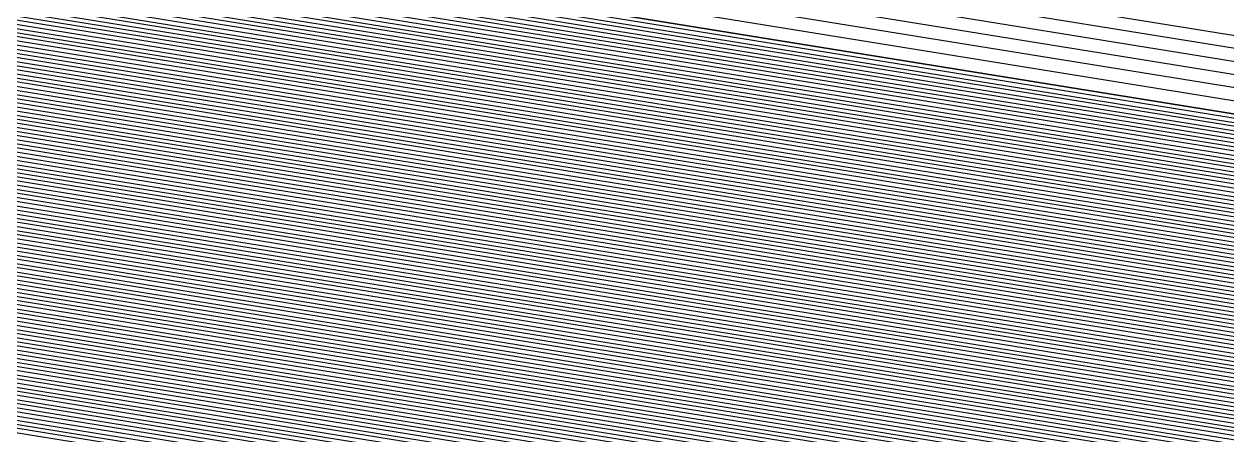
# Model space of a CAD drawing. Extents: x 7084 to 11035, y 13750 to 16729.
# Drawn here: x 9189.5 to 9325.2, y 14000.7 to 14047.1 of the extents above; entities that cross this region are included whole.
import ezdxf

# ---------------------------------------------------------------- set-up
doc = ezdxf.new("R2010")
doc.units = 0
doc.layers.add('Default', color=7, linetype='Continuous')

msp = doc.modelspace()

# ---------------------------------------------------------------- linework, layer by layer
at = {"layer": 'Default'}
for points in [[(9890.23, 16044.88), (10184.1, 15661.05), (10209, 15337.04), (10209, 15336.35), (10208.79, 15335.46), (10154, 14418.25), (10153.82, 14417.96), (9605.93, 14218.57), (9605.38, 14218.39), (9604.65, 14218.4), (9415.38, 14023.99), (8737.99, 14133.65), (8693.17, 14462.65), (8692.59, 14462.75), (8692.15, 14462.76), (8691.79, 14462.76), (8691.58, 14462.83), (8113.81, 14692.13)], [(9324.62, 15895.24), (9325.72, 15895.2), (9326.34, 15894.98), (9326.97, 15894.74), (9888.39, 16043.91), (9890.13, 16043.44), (10183.26, 15660.57), (10208.1, 15337.37), (10208.09, 15336.01), (10207.68, 15334.21), (10153.03, 14419.31), (10152.66, 14418.72), (9606.14, 14219.83), (9605.05, 14219.46), (9603.59, 14219.49), (9414.8, 14025.57), (8739.1, 14134.96), (8694.39, 14463.13), (8693.23, 14463.32), (8692.36, 14463.35), (8691.64, 14463.35), (8691.22, 14463.49), (8114.89, 14692.21)], [(9890.03, 16042), (10182.42, 15660.1), (10207.2, 15337.71), (10207.19, 15335.66), (10206.57, 15332.97), (10152.05, 14420.36), (10151.5, 14419.48), (9606.36, 14221.09), (9604.72, 14220.54), (9602.53, 14220.58), (9414.21, 14027.14), (8740.22, 14136.26), (8695.61, 14463.61), (8693.87, 14463.9), (8692.56, 14463.93), (8691.49, 14463.93), (8690.86, 14464.14), (8115.98, 14692.29)], [(9889.93, 16040.56), (10181.59, 15659.62), (10206.3, 15338.04), (10206.28, 15335.31), (10205.45, 15331.73), (10151.08, 14421.42), (10150.34, 14420.25), (9606.57, 14222.35), (9604.39, 14221.62), (9601.47, 14221.66), (9413.62, 14028.72), (8741.33, 14137.56), (8696.84, 14464.08), (8694.52, 14464.47), (8692.77, 14464.52), (8691.35, 14464.52), (8690.49, 14464.8), (8117.07, 14692.37)], [(9889.83, 16039.13), (10180.75, 15659.14), (10205.4, 15338.38), (10205.37, 15334.96), (10204.34, 15330.48), (10150.1, 14422.47), (10149.18, 14421.01), (9606.79, 14223.62), (9604.06, 14222.7), (9600.41, 14222.75), (9413.04, 14030.3), (8742.44, 14138.86), (8698.06, 14464.56), (8695.16, 14465.05), (8692.98, 14465.11), (8691.2, 14465.11), (8690.13, 14465.45), (8118.15, 14692.45)], [(8119.24, 14692.53), (8689.77, 14466.11), (8691.05, 14465.69), (8693.18, 14465.69), (8695.8, 14465.62), (8699.28, 14465.04), (8743.55, 14140.16), (9412.45, 14031.87), (9599.35, 14223.84), (9603.73, 14223.77), (9607, 14224.88), (10148.02, 14421.77), (10149.13, 14423.53), (10203.23, 15329.24), (10204.47, 15334.61), (10204.5, 15338.72), (10179.91, 15658.67), (9889.73, 16037.69), (9884.52, 16039.1)], [(8113.73, 14524.93), (8555.95, 14349.43), (8590.26, 14097.62), (8783.18, 14067.6), (9301.64, 13983.67), (9443.12, 13969.37), (9587.98, 14118.16), (9688.02, 14119.59), (10107.36, 14272.2), (10252.22, 13909.76), (10369.4, 13896.89), (10430.85, 13929.77), (10613.84, 14162.5), (10646.71, 14206.82), (10761.07, 14748.58), (10788.22, 14974.46), (10799.66, 15256.79), (10816.81, 15374.01), (10725.32, 15583.85), (10695.31, 15686.78), (10666.73, 15713.94), (10483.74, 15916.15), (10420.86, 16003.36), (10366.56, 16007.65)], [(10484.51, 15916.56), (10667.03, 15714.86), (10695.84, 15687.48), (10726.1, 15583.71), (10817.36, 15374.4), (10800.07, 15256.22), (10788.66, 14974.6), (10761.29, 14746.89), (10647.21, 14206.49), (10614.08, 14161.81), (10431.55, 13929.67), (10369.6, 13896.52), (10251.47, 13909.49), (10106.97, 14271.02), (9688.69, 14118.8), (9587.84, 14117.36), (9443.34, 13968.94), (9300.71, 13983.35), (8783.56, 14067.07), (8589.07, 14097.34), (8554.84, 14348.51), (8113.74, 14523.57)], [(10479.92, 15914.13), (10665.21, 15709.38), (10692.63, 15683.32), (10721.42, 15584.57), (10814.06, 15372.09), (10797.61, 15259.63), (10786.03, 14973.74), (10759.98, 14757.05), (10644.17, 14208.46), (10612.64, 14165.95), (10427.35, 13930.29), (10368.4, 13898.74), (10255.98, 13911.08), (10109.29, 14278.1), (9684.67, 14123.57), (9588.7, 14122.19), (9442.01, 13971.53), (9306.29, 13985.24), (8781.3, 14070.23), (8596.22, 14099.03), (8561.48, 14354.01), (8113.69, 14531.72)], [(8113.7, 14530.36), (8560.37, 14353.1), (8595.03, 14098.75), (8781.68, 14069.71), (9305.36, 13984.93), (9442.23, 13971.09), (9588.56, 14121.39), (9685.34, 14122.77), (10108.9, 14276.92), (10255.23, 13910.82), (10368.6, 13898.37), (10428.05, 13930.18), (10612.88, 14165.26), (10644.68, 14208.13), (10760.2, 14755.36), (10786.47, 14973.89), (10798.02, 15259.06), (10814.61, 15372.47), (10722.2, 15584.43), (10693.16, 15684.01), (10665.51, 15710.29), (10480.68, 15914.54)], [(8113.66, 14537.16), (8565.9, 14357.68), (8600.99, 14100.16), (8779.79, 14072.34), (9310, 13986.5), (9441.13, 13973.25), (9589.28, 14125.42), (9681.99, 14126.74), (10110.84, 14282.81), (10258.99, 13912.15), (10367.6, 13900.22), (10424.55, 13930.7), (10611.68, 14168.7), (10642.15, 14209.78), (10759.11, 14763.82), (10784.27, 14973.17), (10795.97, 15261.9), (10811.86, 15370.55), (10718.3, 15585.15), (10690.48, 15680.55), (10663.99, 15705.72), (10476.86, 15912.51)], [(10477.62, 15912.92), (10664.29, 15706.63), (10691.02, 15681.24), (10719.08, 15585), (10812.41, 15370.94), (10796.38, 15261.33), (10784.71, 14973.32), (10759.32, 14762.13), (10642.65, 14209.45), (10611.92, 14168.01), (10425.25, 13930.59), (10367.8, 13899.85), (10258.24, 13911.88), (10110.45, 14281.63), (9682.66, 14125.95), (9589.13, 14124.61), (9441.35, 13972.82), (9309.08, 13986.19), (8780.17, 14071.81), (8599.79, 14099.88), (8564.79, 14356.76), (8113.67, 14535.8)], [(8113.68, 14533.08), (8562.58, 14354.93), (8597.41, 14099.32), (8780.92, 14070.76), (9307.22, 13985.56), (9441.79, 13971.96), (9588.85, 14123), (9684, 14124.36), (10109.68, 14279.28), (10256.73, 13911.35), (10368.2, 13899.11), (10426.65, 13930.39), (10612.4, 14166.64), (10643.67, 14208.79), (10759.76, 14758.74), (10785.59, 14973.6), (10797.2, 15260.2), (10813.51, 15371.71), (10720.64, 15584.72), (10692.09, 15682.63), (10664.9, 15708.46), (10479.15, 15913.73)], [(10478.39, 15913.32), (10664.6, 15707.55), (10691.55, 15681.93), (10719.86, 15584.86), (10812.96, 15371.32), (10796.79, 15260.77), (10785.15, 14973.46), (10759.54, 14760.44), (10643.16, 14209.12), (10612.16, 14167.33), (10425.95, 13930.49), (10368, 13899.48), (10257.48, 13911.62), (10110.07, 14280.46), (9683.33, 14125.15), (9588.99, 14123.81), (9441.57, 13972.39), (9308.15, 13985.87), (8780.55, 14071.29), (8598.6, 14099.6), (8563.69, 14355.85), (8113.68, 14534.44)], [(8113.64, 14541.23), (8569.22, 14360.43), (8604.56, 14101.01), (8778.67, 14073.92), (9312.79, 13987.45), (9440.47, 13974.54), (9589.71, 14127.84), (9679.99, 14129.13), (10112, 14286.35), (10261.24, 13912.95), (10367, 13901.33), (10422.45, 13931.01), (10610.97, 14170.77), (10640.63, 14210.77), (10758.45, 14768.91), (10782.95, 14972.75), (10794.74, 15263.61), (10810.21, 15369.4), (10715.95, 15585.58), (10688.87, 15678.47), (10663.08, 15702.98), (10474.56, 15911.3)], [(8113.65, 14538.52), (8567, 14358.59), (8602.18, 14100.45), (8779.42, 14072.87), (9310.93, 13986.82), (9440.91, 13973.68), (9589.42, 14126.22), (9681.32, 14127.54), (10111.23, 14283.99), (10259.74, 13912.41), (10367.4, 13900.59), (10423.85, 13930.8), (10611.44, 14169.39), (10641.64, 14210.11), (10758.89, 14765.52), (10783.83, 14973.03), (10795.56, 15262.47), (10811.31, 15370.17), (10717.51, 15585.29), (10689.94, 15679.85), (10663.69, 15704.81), (10476.09, 15912.11)], [(8113.6, 14546.67), (8573.64, 14364.09), (8609.33, 14102.14), (8777.16, 14076.02), (9316.51, 13988.71), (9439.59, 13976.27), (9590.29, 14131.06), (9677.31, 14132.3), (10113.55, 14291.06), (10264.25, 13914.01), (10366.19, 13902.82), (10419.65, 13931.42), (10610.01, 14173.53), (10638.6, 14212.08), (10757.58, 14775.68), (10781.2, 14972.17), (10793.09, 15265.88), (10808.01, 15367.86), (10712.83, 15586.15), (10686.73, 15675.7), (10661.86, 15699.33), (10471.5, 15909.68)], [(10472.27, 15910.09), (10662.17, 15700.24), (10687.26, 15676.39), (10713.61, 15586.01), (10808.56, 15368.24), (10793.5, 15265.31), (10781.64, 14972.32), (10757.8, 14773.99), (10639.11, 14211.75), (10610.25, 14172.84), (10420.35, 13931.32), (10366.39, 13902.45), (10263.5, 13913.74), (10113.16, 14289.89), (9677.98, 14131.51), (9590.14, 14130.25), (9439.81, 13975.84), (9315.58, 13988.39), (8777.54, 14075.5), (8608.14, 14101.86), (8572.53, 14363.18), (8113.61, 14545.31)], [(10473.03, 15910.49), (10662.47, 15701.15), (10687.8, 15677.08), (10714.39, 15585.87), (10809.11, 15368.63), (10793.92, 15264.74), (10782.08, 14972.46), (10758.01, 14772.29), (10639.61, 14211.42), (10610.49, 14172.15), (10421.05, 13931.21), (10366.59, 13902.08), (10262.75, 13913.48), (10112.78, 14288.71), (9678.65, 14130.72), (9590, 14129.45), (9440.03, 13975.41), (9314.65, 13988.08), (8777.91, 14074.97), (8606.95, 14101.58), (8571.43, 14362.26), (8113.62, 14543.95)], [(10473.8, 15910.9), (10662.77, 15702.07), (10688.34, 15677.77), (10715.17, 15585.72), (10809.66, 15369.01), (10794.33, 15264.18), (10782.51, 14972.6), (10758.23, 14770.6), (10640.12, 14211.09), (10610.73, 14171.46), (10421.75, 13931.11), (10366.79, 13901.71), (10262, 13913.21), (10112.39, 14287.53), (9679.32, 14129.92), (9589.85, 14128.64), (9440.25, 13974.98), (9313.72, 13987.76), (8778.29, 14074.44), (8605.75, 14101.29), (8570.32, 14361.34), (8113.63, 14542.59)], [(10470.74, 15909.28), (10661.56, 15698.41), (10686.19, 15675), (10712.05, 15586.3), (10807.46, 15367.47), (10792.68, 15266.45), (10780.76, 14972.03), (10757.36, 14777.37), (10638.1, 14212.41), (10609.77, 14174.22), (10418.95, 13931.52), (10365.99, 13903.19), (10265, 13914.28), (10113.94, 14292.24), (9676.64, 14133.1), (9590.43, 14131.87), (9439.37, 13976.7), (9317.44, 13989.02), (8776.78, 14076.55), (8610.52, 14102.42), (8574.74, 14365.01), (8113.59, 14548.03)], [(10469.21, 15908.47), (10660.95, 15696.58), (10685.12, 15673.62), (10710.49, 15586.59), (10806.36, 15366.71), (10791.86, 15267.59), (10779.88, 14971.75), (10756.92, 14780.76), (10637.08, 14213.07), (10609.29, 14175.6), (10417.55, 13931.73), (10365.59, 13903.93), (10266.51, 13914.81), (10114.71, 14294.6), (9675.3, 14134.69), (9590.72, 14133.48), (9438.92, 13977.56), (9319.3, 13989.65), (8776.03, 14077.6), (8612.91, 14102.99)], [(10466.91, 15907.26), (10660.04, 15693.84), (10683.51, 15671.54), (10708.15, 15587.02), (10804.71, 15365.55), (10790.63, 15269.29), (10778.56, 14971.32), (10756.27, 14785.84), (10635.56, 14214.06), (10608.57, 14177.67), (10415.45, 13932.04), (10364.99, 13905.04), (10268.76, 13915.6), (10115.87, 14298.14), (9673.3, 14137.07), (9591.15, 14135.9), (9438.26, 13978.86), (9322.09, 13990.6), (8774.9, 14079.18), (8616.48, 14103.83), (8580.27, 14369.59), (8113.55, 14554.82)], [(10468.44, 15908.07), (10660.65, 15695.67), (10684.58, 15672.92), (10709.71, 15586.73), (10805.81, 15366.32), (10791.45, 15268.16), (10779.44, 14971.6), (10756.7, 14782.46), (10636.58, 14213.4), (10609.05, 14176.29), (10416.85, 13931.83), (10365.39, 13904.3), (10267.26, 13915.07), (10115.1, 14295.78), (9674.63, 14135.48), (9590.86, 14134.29), (9438.7, 13977.99), (9320.23, 13989.97), (8775.65, 14078.13), (8614.1, 14103.27), (8578.06, 14367.76), (8113.57, 14552.1)], [(8113.01, 14644.5), (8653.24, 14430.09), (8695.16, 14122.47), (8750.06, 14113.93), (9383.44, 14011.39), (9423.69, 14007.32), (9600.67, 14189.1), (9629.13, 14189.5), (10141.43, 14375.94), (10318.4, 13933.15), (10351.74, 13929.49), (10369.23, 13938.85), (10592.78, 14223.16), (10602.13, 14235.77), (10741.84, 14897.63), (10749.57, 14961.9), (10763.54, 15306.81), (10768.42, 15340.17), (10656.65, 15596.52), (10648.11, 15625.81), (10639.98, 15633.54), (10416.43, 15880.57), (10398.54, 15905.38), (10383.09, 15906.6)], [(8113.54, 14557.54), (8582.48, 14371.43), (8618.87, 14104.4), (8774.15, 14080.24), (9323.95, 13991.23), (9437.82, 13979.72), (9591.44, 14137.51), (9671.96, 14138.66), (10116.65, 14300.5), (10270.27, 13916.14), (10364.59, 13905.78), (10414.05, 13932.25), (10608.09, 14179.04), (10634.55, 14214.71), (10755.83, 14789.23), (10777.68, 14971.03), (10789.81, 15270.43), (10803.61, 15364.78), (10706.59, 15587.31), (10682.44, 15670.15), (10659.43, 15692.02), (10465.38, 15906.45)], [(8113.5, 14562.97), (8586.91, 14375.09), (8623.64, 14105.53), (8772.64, 14082.34), (9327.67, 13992.49), (9436.94, 13981.44), (9592.02, 14140.73), (9669.28, 14141.84), (10118.2, 14305.21), (10273.28, 13917.2), (10363.78, 13907.26), (10411.25, 13932.66), (10607.14, 14181.8), (10632.52, 14216.03), (10754.95, 14796.01), (10775.93, 14970.46), (10788.17, 15272.7), (10801.41, 15363.24), (10703.47, 15587.88), (10680.29, 15667.38), (10658.21, 15688.36), (10462.32, 15904.83)], [(10461.56, 15904.43), (10657.91, 15687.45), (10679.75, 15666.69), (10702.69, 15588.03), (10800.86, 15362.86), (10787.76, 15273.27), (10775.49, 14970.32), (10754.74, 14797.7), (10632.02, 14216.36), (10606.9, 14182.49), (10410.55, 13932.76), (10363.58, 13907.63), (10274.03, 13917.47), (10118.58, 14306.39), (9668.61, 14142.63), (9592.16, 14141.54), (9436.72, 13981.88), (9328.6, 13992.8), (8772.27, 14082.87), (8624.83, 14105.81), (8588.01, 14376.01), (8113.5, 14564.33)], [(8113.47, 14568.41), (8591.33, 14378.76), (8628.4, 14106.66), (8771.14, 14084.45), (9331.38, 13993.75), (9436.05, 13983.17), (9592.59, 14143.96), (9666.6, 14145.02), (10119.74, 14309.93), (10276.28, 13918.26), (10362.98, 13908.74), (10408.44, 13933.07), (10606.18, 14184.56), (10630.5, 14217.35), (10754.08, 14802.78), (10774.17, 14969.89), (10786.53, 15274.98), (10799.21, 15361.71), (10700.35, 15588.46), (10678.14, 15664.61), (10657, 15684.71), (10459.26, 15903.21)], [(8113.45, 14571.13), (8593.54, 14380.59), (8630.79, 14107.22), (8770.38, 14085.5), (9333.24, 13994.38), (9435.61, 13984.03), (9592.88, 14145.57), (9665.27, 14146.6), (10120.52, 14312.28), (10277.79, 13918.79), (10362.58, 13909.48), (10407.04, 13933.28), (10605.7, 14185.94), (10629.48, 14218.01), (10753.64, 14806.17), (10773.29, 14969.61), (10785.71, 15276.11), (10798.11, 15360.94), (10698.79, 15588.75), (10677.07, 15663.22), (10656.39, 15682.88), (10457.73, 15902.4)], [(8113.46, 14569.77), (8592.43, 14379.68), (8629.6, 14106.94), (8770.76, 14084.97), (9332.31, 13994.06), (9435.83, 13983.6), (9592.74, 14144.76), (9665.93, 14145.81), (10120.13, 14311.1), (10277.04, 13918.53), (10362.78, 13909.11), (10407.74, 13933.17), (10605.94, 14185.25), (10629.99, 14217.68), (10753.86, 14804.47), (10773.73, 14969.75), (10786.12, 15275.55), (10798.66, 15361.32), (10699.57, 15588.6), (10677.61, 15663.92), (10656.7, 15683.79), (10458.5, 15902.81)], [(8113.41, 14577.92), (8599.07, 14385.18), (8636.75, 14108.63), (8768.5, 14088.13), (9337.89, 13995.95), (9434.51, 13986.19), (9593.6, 14149.6), (9661.92, 14150.58), (10122.45, 14318.18), (10281.55, 13920.12), (10361.58, 13911.34), (10403.54, 13933.79), (10604.5, 14189.38), (10626.95, 14219.65), (10752.55, 14814.64), (10771.09, 14968.89), (10783.65, 15278.96), (10795.37, 15359.01), (10694.89, 15589.47), (10674.39, 15659.76), (10654.87, 15678.31), (10453.91, 15900.38)], [(10451.62, 15899.17), (10653.96, 15675.57), (10672.78, 15657.68), (10692.54, 15589.9), (10793.72, 15357.86), (10782.42, 15280.66), (10769.78, 14968.46), (10751.9, 14819.72), (10625.43, 14220.64), (10603.79, 14191.45), (10401.44, 13934.1), (10360.97, 13912.45), (10283.8, 13920.92), (10123.62, 14321.71), (9659.91, 14152.96), (9594.04, 14152.02), (9433.85, 13987.48), (9340.68, 13996.9), (8767.37, 14089.71), (8640.32, 14109.48), (8602.38, 14387.93), (8113.39, 14582)], [(10448.56, 15897.55), (10652.74, 15671.91), (10670.64, 15654.91), (10689.42, 15590.47), (10791.52, 15356.32), (10780.78, 15282.94), (10768.02, 14967.89), (10751.02, 14826.49), (10623.4, 14221.95), (10602.83, 14194.21), (10398.64, 13934.51), (10360.17, 13913.93), (10286.81, 13921.98), (10125.16, 14326.43), (9657.24, 14156.14), (9594.61, 14155.24), (9432.96, 13989.21), (9344.4, 13998.16), (8765.87, 14091.82), (8645.09, 14110.61), (8606.81, 14391.59), (8113.35, 14587.43)], [(8113.37, 14584.71), (8604.6, 14389.76), (8642.71, 14110.05), (8766.62, 14090.76), (9342.54, 13997.53), (9433.41, 13988.34), (9594.32, 14153.63), (9658.57, 14154.55), (10124.39, 14324.07), (10285.31, 13921.45), (10360.57, 13913.19), (10400.04, 13934.31), (10603.31, 14192.83), (10624.42, 14221.3), (10751.46, 14823.1), (10768.9, 14968.18), (10781.6, 15281.8), (10792.62, 15357.09), (10690.98, 15590.19), (10671.71, 15656.3), (10653.35, 15673.74), (10450.09, 15898.36)], [(8113.38, 14583.35), (8603.49, 14388.84), (8641.52, 14109.76), (8767, 14090.24), (9341.61, 13997.21), (9433.63, 13987.91), (9594.18, 14152.82), (9659.24, 14153.75), (10124, 14322.89), (10284.56, 13921.19), (10360.77, 13912.82), (10400.74, 13934.2), (10603.55, 14192.14), (10624.92, 14220.97), (10751.68, 14821.41), (10769.34, 14968.32), (10782.01, 15281.23), (10793.17, 15357.47), (10691.76, 15590.04), (10672.24, 15656.99), (10653.66, 15674.65), (10450.85, 15898.76)], [(10449.32, 15897.96), (10653.05, 15672.83), (10671.17, 15655.6), (10690.2, 15590.33), (10792.07, 15356.71), (10781.19, 15282.37), (10768.46, 14968.04), (10751.24, 14824.8), (10623.91, 14221.62), (10603.07, 14193.52), (10399.34, 13934.41), (10360.37, 13913.56), (10286.06, 13921.72), (10124.78, 14325.25), (9657.91, 14155.34), (9594.47, 14154.44), (9433.19, 13988.78), (9343.47, 13997.84), (8766.24, 14091.29), (8643.9, 14110.33), (8605.7, 14390.68)], [(10446.26, 15896.34), (10651.83, 15669.17), (10669.03, 15652.83), (10687.08, 15590.91), (10789.87, 15355.17), (10779.55, 15284.64), (10766.7, 14967.47), (10750.37, 14831.57), (10621.88, 14222.94), (10602.11, 14196.28), (10396.54, 13934.82), (10359.57, 13915.04), (10289.07, 13922.78), (10126.33, 14329.97), (9655.23, 14158.52), (9595.05, 14157.66), (9432.3, 13990.5), (9347.19, 13999.1), (8764.74, 14093.4), (8648.67, 14111.46), (8610.12, 14394.34), (8113.33, 14591.51)], [(8113.35, 14588.79), (8607.91, 14392.51), (8646.28, 14110.89), (8765.49, 14092.34), (9345.33, 13998.47), (9432.74, 13989.64), (9594.76, 14156.05), (9656.57, 14156.93), (10125.55, 14327.61), (10287.57, 13922.25), (10359.97, 13914.3), (10397.94, 13934.62), (10602.59, 14194.9), (10622.9, 14222.28), (10750.8, 14828.19), (10767.58, 14967.75), (10780.37, 15283.5), (10790.97, 15355.94), (10688.64, 15590.62), (10670.1, 15654.22), (10652.44, 15671), (10447.79, 15897.15)], [(8113.32, 14592.86), (8611.23, 14395.26), (8649.86, 14111.74), (8764.36, 14093.92), (9348.11, 13999.42), (9432.08, 13990.93), (9595.19, 14158.47), (9654.56, 14159.31), (10126.71, 14331.14), (10289.82, 13923.05), (10359.37, 13915.41), (10395.84, 13934.93), (10601.87, 14196.97), (10621.38, 14223.27), (10750.15, 14833.27), (10766.26, 14967.32), (10779.14, 15285.21), (10789.32, 15354.78), (10686.3, 15591.05), (10668.49, 15652.14), (10651.53, 15668.26), (10445.5, 15895.93)], [(10440.91, 15893.51), (10649.7, 15662.78), (10665.27, 15647.98), (10681.62, 15591.91), (10786.02, 15352.48), (10776.68, 15288.62), (10763.63, 14966.47), (10748.84, 14843.43), (10618.34, 14225.24), (10600.43, 14201.1), (10391.64, 13935.55), (10358.17, 13917.63), (10294.33, 13924.64), (10129.04, 14338.22), (9650.54, 14164.08), (9596.05, 14163.3), (9430.76, 13993.52), (9353.69, 14001.31), (8762.1, 14097.08), (8657.01, 14113.43), (8617.86, 14400.76), (8113.27, 14601.02)], [(8113.26, 14602.38), (8618.97, 14401.68), (8658.2, 14113.72), (8761.73, 14097.61), (9354.62, 14001.62), (9430.54, 13993.95), (9596.2, 14164.11), (9649.88, 14164.88), (10129.42, 14339.4), (10295.09, 13924.91), (10357.96, 13918.01), (10390.94, 13935.65), (10600.2, 14201.79), (10617.83, 14225.57), (10748.62, 14845.12), (10763.19, 14966.32), (10776.27, 15289.19), (10785.47, 15352.09), (10680.84, 15592.06), (10664.74, 15647.29), (10649.4, 15661.86), (10440.14, 15893.1)], [(10439.38, 15892.7), (10649.1, 15660.95), (10664.2, 15646.6), (10680.06, 15592.2), (10784.92, 15351.71), (10775.86, 15289.76), (10762.75, 14966.18), (10748.4, 14846.82), (10617.33, 14225.9), (10599.96, 14202.48), (10390.24, 13935.75), (10357.76, 13918.38), (10295.84, 13925.18), (10129.81, 14340.58), (9649.21, 14165.67), (9596.34, 14164.91), (9430.32, 13994.38), (9355.55, 14001.94), (8761.35, 14098.13), (8659.4, 14114), (8620.07, 14402.59), (8113.26, 14603.73)], [(10438.61, 15892.29), (10648.79, 15660.04), (10663.66, 15645.9), (10679.28, 15592.34), (10784.37, 15351.32), (10775.45, 15290.33), (10762.31, 14966.04), (10748.18, 14848.51), (10616.82, 14226.23), (10599.72, 14203.17), (10389.54, 13935.86), (10357.56, 13918.75), (10296.59, 13925.44), (10130.2, 14341.75), (9648.54, 14166.46), (9596.49, 14165.72), (9430.09, 13994.81), (9356.48, 14002.25), (8760.97, 14098.66), (8660.59, 14114.28)], [(8113.22, 14609.17), (8624.5, 14406.26), (8664.17, 14115.13), (8759.84, 14100.24), (9359.27, 14003.2), (9429.43, 13996.11), (9596.92, 14168.14), (9646.53, 14168.85), (10131.36, 14345.29), (10298.85, 13926.24), (10356.96, 13919.86), (10387.44, 13936.16), (10599, 14205.24), (10615.3, 14227.22), (10747.53, 14853.59), (10760.99, 14965.61), (10774.21, 15292.03), (10782.72, 15350.17), (10676.94, 15592.78), (10662.05, 15643.82), (10647.88, 15657.29), (10436.32, 15891.08)], [(10437.85, 15891.89), (10648.49, 15659.12), (10663.13, 15645.21), (10678.5, 15592.49), (10783.82, 15350.94), (10775.03, 15290.89), (10761.87, 14965.9), (10747.96, 14850.2), (10616.31, 14226.56), (10599.48, 14203.86), (10388.84, 13935.96), (10357.36, 13919.12), (10297.34, 13925.71), (10130.59, 14342.93), (9647.87, 14167.26), (9596.63, 14166.53), (9429.87, 13995.24), (9357.41, 14002.57), (8760.6, 14099.19), (8661.78, 14114.56), (8622.29, 14404.43), (8113.24, 14606.45)], [(10433.26, 15889.46), (10646.66, 15653.64), (10659.91, 15641.05), (10673.82, 15593.35), (10780.52, 15348.63), (10772.57, 15294.3), (10759.23, 14965.04), (10746.65, 14860.37), (10613.27, 14228.53), (10598.04, 14208), (10384.64, 13936.58), (10356.16, 13921.34), (10301.85, 13927.3), (10132.91, 14350.01), (9643.85, 14172.03), (9597.5, 14171.36), (9428.55, 13997.83), (9362.99, 14004.46), (8758.34, 14102.35), (8668.93, 14116.26), (8628.92, 14409.93), (8113.19, 14614.6)], [(8113.2, 14613.25), (8627.81, 14409.01), (8667.74, 14115.98), (8758.71, 14101.82), (9362.06, 14004.14), (9428.77, 13997.4), (9597.35, 14170.56), (9644.52, 14171.23), (10132.52, 14348.83), (10301.1, 13927.04), (10356.36, 13920.97), (10385.34, 13936.47), (10598.28, 14207.31), (10613.78, 14228.21), (10746.87, 14858.67), (10759.67, 14965.18), (10772.98, 15293.74), (10781.07, 15349.01), (10674.6, 15593.21), (10660.45, 15641.75), (10646.97, 15654.55), (10434.02, 15889.87)], [(8113.21, 14611.89), (8626.71, 14408.09), (8666.55, 14115.69), (8759.09, 14101.29), (9361.13, 14003.83), (9428.99, 13996.97), (9597.21, 14169.75), (9645.19, 14170.44), (10132.13, 14347.65), (10300.35, 13926.77), (10356.56, 13920.6), (10386.04, 13936.37), (10598.52, 14206.62), (10614.29, 14227.88), (10747.09, 14856.98), (10760.11, 14965.33), (10773.39, 15293.17), (10781.62, 15349.4), (10675.38, 15593.06), (10660.98, 15642.44), (10647.27, 15655.47), (10434.79, 15890.27)], [(10430.96, 15888.25), (10645.75, 15650.9), (10658.3, 15638.97), (10671.48, 15593.78), (10778.87, 15347.48), (10771.34, 15296.01), (10757.92, 14964.61), (10746, 14865.45), (10611.75, 14229.52), (10597.32, 14210.07), (10382.53, 13936.89), (10355.56, 13922.45), (10304.11, 13928.1), (10134.07, 14353.54), (9641.85, 14174.41), (9597.93, 14173.78), (9427.89, 13999.13), (9365.78, 14005.4), (8757.21, 14103.93), (8672.51, 14117.11), (8632.24, 14412.68), (8113.17, 14618.68)], [(10432.49, 15889.06), (10646.36, 15652.73), (10659.37, 15640.36), (10673.04, 15593.5), (10779.97, 15348.24), (10772.16, 15294.87), (10758.8, 14964.9), (10746.43, 14862.06), (10612.77, 14228.86), (10597.8, 14208.69), (10383.94, 13936.68), (10355.96, 13921.71), (10302.61, 13927.57), (10133.3, 14351.18), (9643.18, 14172.82), (9597.64, 14172.17), (9428.33, 13998.26), (9363.92, 14004.77), (8757.96, 14102.87), (8670.13, 14116.54), (8630.03, 14410.84), (8113.18, 14615.96)], [(10428.67, 15887.04), (10644.84, 15648.16), (10656.69, 15636.89), (10669.13, 15594.22), (10777.22, 15346.32), (10770.11, 15297.72), (10756.6, 14964.18), (10745.34, 14870.53), (10610.23, 14230.51), (10596.61, 14212.13), (10380.43, 13937.2), (10354.95, 13923.56), (10306.37, 13928.9), (10135.23, 14357.08), (9639.84, 14176.79), (9598.36, 14176.2), (9427.23, 14000.42), (9368.56, 14006.35), (8756.08, 14105.5), (8676.09, 14117.95), (8635.55, 14415.43), (8113.14, 14622.76)], [(10429.43, 15887.44), (10645.14, 15649.07), (10657.23, 15637.59), (10669.91, 15594.07), (10777.77, 15346.71), (10770.52, 15297.15), (10757.04, 14964.33), (10745.56, 14868.83), (10610.74, 14230.18), (10596.84, 14211.44), (10381.13, 13937.09), (10355.16, 13923.19), (10305.61, 13928.63), (10134.84, 14355.9), (9640.51, 14176), (9598.22, 14175.39), (9427.45, 13999.99), (9367.63, 14006.03), (8756.46, 14104.98), (8674.89, 14117.67), (8634.45, 14414.51), (8113.15, 14621.4)], [(8113.12, 14626.83), (8638.87, 14418.18), (8679.66, 14118.8), (8754.95, 14107.08), (9371.35, 14007.29), (9426.56, 14001.71), (9598.79, 14178.62), (9637.83, 14179.18), (10136.39, 14360.62), (10308.62, 13929.69), (10354.35, 13924.67), (10378.33, 13937.51), (10595.89, 14214.2), (10608.71, 14231.5), (10744.68, 14875.61), (10755.28, 14963.76), (10768.88, 15299.42), (10775.57, 15345.17), (10666.79, 15594.65), (10655.08, 15634.82), (10643.93, 15645.42), (10426.37, 15885.82)], [(8113.08, 14632.27), (8643.29, 14421.84), (8684.43, 14119.93), (8753.44, 14109.19), (9375.07, 14008.55), (9425.68, 14003.44), (9599.37, 14181.84), (9635.16, 14182.35), (10137.94, 14365.33), (10311.63, 13930.76), (10353.55, 13926.16), (10375.53, 13937.92), (10594.93, 14216.96), (10606.69, 14232.81), (10743.81, 14882.38), (10753.52, 14963.19), (10767.24, 15301.69), (10773.37, 15343.63), (10663.67, 15595.22), (10652.94, 15632.04), (10642.71, 15641.76), (10423.32, 15884.21)], [(8113.09, 14630.91), (8642.19, 14420.93), (8683.24, 14119.65), (8753.82, 14108.66), (9374.14, 14008.24), (9425.9, 14003.01), (9599.23, 14181.04), (9635.82, 14181.56), (10137.55, 14364.15), (10310.88, 13930.49), (10353.75, 13925.79), (10376.23, 13937.81), (10595.17, 14216.27), (10607.19, 14232.48), (10744.03, 14880.69), (10753.96, 14963.33), (10767.65, 15301.13), (10773.92, 15344.01), (10664.45, 15595.08), (10653.47, 15632.74), (10643.02, 15642.68), (10424.08, 15884.61)], [(10420.26, 15882.59), (10641.5, 15638.11), (10650.79, 15629.27), (10660.55, 15595.8), (10771.17, 15342.09), (10765.59, 15303.97), (10751.77, 14962.61), (10742.94, 14889.16), (10604.66, 14234.13), (10593.97, 14219.72), (10372.73, 13938.33), (10352.75, 13927.64), (10314.64, 13931.82), (10139.49, 14370.05), (9632.48, 14185.53), (9599.95, 14185.07), (9424.8, 14005.16), (9378.79, 14009.81), (8751.94, 14111.3), (8689.2, 14121.06), (8647.72, 14425.51), (8113.05, 14637.7)], [(8113.06, 14636.34), (8646.61, 14424.59), (8688.01, 14120.78), (8752.31, 14110.77), (9377.86, 14009.5), (9425.02, 14004.73), (9599.8, 14184.26), (9633.15, 14184.74), (10139.1, 14368.87), (10313.89, 13931.56), (10352.95, 13927.27), (10373.43, 13938.23), (10594.21, 14219.03), (10605.17, 14233.8), (10743.16, 14887.47), (10752.21, 14962.76), (10766.01, 15303.4), (10771.72, 15342.48), (10661.33, 15595.66), (10651.33, 15629.97), (10641.8, 15639.02), (10421.02, 15882.99)], [(8113.07, 14634.98), (8645.5, 14423.68), (8686.81, 14120.49), (8752.69, 14110.24), (9376.93, 14009.18), (9425.24, 14004.3), (9599.66, 14183.45), (9633.82, 14183.94), (10138.72, 14367.69), (10313.13, 13931.29), (10353.15, 13926.9), (10374.13, 13938.12), (10594.45, 14218.34), (10605.67, 14233.47), (10743.37, 14885.77), (10752.65, 14962.9), (10766.42, 15302.83), (10772.27, 15342.86), (10662.11, 15595.51), (10651.86, 15630.66), (10642.1, 15639.93), (10421.79, 15883.4)], [(8113.03, 14640.42), (8649.93, 14427.34), (8691.58, 14121.62), (8751.19, 14112.35), (9380.65, 14010.44), (9424.36, 14006.03), (9600.24, 14186.68), (9631.14, 14187.12), (10140.26, 14372.4), (10316.14, 13932.35), (10352.35, 13928.38), (10371.33, 13938.54), (10593.49, 14221.1), (10603.65, 14234.79), (10742.5, 14892.55), (10750.89, 14962.33), (10764.77, 15305.11), (10770.07, 15341.32), (10658.99, 15596.09), (10649.72, 15627.89), (10640.89, 15636.28), (10418.73, 15881.78)], [(8113.03, 14641.78), (8651.03, 14428.26), (8692.77, 14121.91), (8750.81, 14112.87), (9381.58, 14010.76), (9424.14, 14006.46), (9600.38, 14187.48), (9630.47, 14187.91), (10140.65, 14373.58), (10316.89, 13932.62), (10352.15, 13928.75), (10370.63, 13938.64), (10593.25, 14221.78), (10603.14, 14235.12), (10742.28, 14894.24), (10750.45, 14962.19), (10764.36, 15305.67), (10769.52, 15340.94), (10658.21, 15596.23), (10649.18, 15627.19), (10640.58, 15635.37), (10417.96, 15881.38)], [(8113, 14645.85), (8654.35, 14431.01), (8696.35, 14122.75), (8749.68, 14114.45), (9384.37, 14011.7), (9423.47, 14007.75), (9600.81, 14189.9), (9628.46, 14190.3), (10141.81, 14377.12), (10319.15, 13933.42), (10351.54, 13929.86), (10368.53, 13938.95), (10592.54, 14223.85), (10601.62, 14236.1), (10741.63, 14899.32), (10749.13, 14961.76), (10763.13, 15307.38), (10767.87, 15339.78), (10655.87, 15596.66), (10647.57, 15625.12), (10639.67, 15632.62), (10415.67, 15880.16)], [(10412.61, 15878.55), (10638.46, 15628.97), (10645.43, 15622.34), (10652.75, 15597.24), (10765.67, 15338.24), (10761.49, 15309.65), (10747.37, 14961.19), (10740.75, 14906.1), (10599.6, 14237.42), (10591.58, 14226.61), (10365.73, 13939.36), (10350.74, 13931.34), (10322.16, 13934.48), (10143.36, 14381.83), (9625.79, 14193.47), (9601.39, 14193.13), (9422.59, 14009.48), (9388.08, 14012.96), (8748.17, 14116.56), (8701.12, 14123.88), (8658.77, 14434.68), (8112.97, 14651.29)], [(8112.98, 14648.57), (8656.56, 14432.84), (8698.74, 14123.32), (8748.93, 14115.51), (9386.22, 14012.33), (9423.03, 14008.61), (9601.1, 14191.51), (9627.13, 14191.89), (10142.59, 14379.48), (10320.66, 13933.95), (10351.14, 13930.6), (10367.13, 13939.16), (10592.06, 14225.23), (10600.61, 14236.76), (10741.19, 14902.71), (10748.25, 14961.47), (10762.31, 15308.52), (10766.77, 15339.01), (10654.31, 15596.95), (10646.5, 15623.73), (10639.06, 15630.8), (10414.14, 15879.35)], [(8112.98, 14649.93), (8657.67, 14433.76), (8699.93, 14123.6), (8748.55, 14116.03), (9387.15, 14012.65), (9422.81, 14009.04), (9601.24, 14192.32), (9626.46, 14192.68), (10142.97, 14380.66), (10321.41, 13934.21), (10350.94, 13930.97), (10366.43, 13939.26), (10591.82, 14225.92), (10600.1, 14237.09), (10740.97, 14904.4), (10747.81, 14961.33), (10761.9, 15309.08), (10766.22, 15338.63), (10653.53, 15597.1), (10645.96, 15623.04), (10638.76, 15629.88), (10413.37, 15878.95)], [(8112.99, 14647.21), (8655.46, 14431.93), (8697.54, 14123.04), (8749.3, 14114.98), (9385.29, 14012.02), (9423.25, 14008.18), (9600.96, 14190.71), (9627.79, 14191.09), (10142.2, 14378.3), (10319.9, 13933.68), (10351.34, 13930.23), (10367.83, 13939.05), (10592.3, 14224.54), (10601.12, 14236.43), (10741.41, 14901.01), (10748.69, 14961.62), (10762.72, 15307.95), (10767.32, 15339.4), (10655.09, 15596.81), (10647.04, 15624.42), (10639.37, 15631.71), (10414.9, 15879.76)], [(8112.95, 14654.01), (8660.98, 14436.51), (8703.5, 14124.45), (8747.42, 14117.61), (9389.94, 14013.59), (9422.15, 14010.34), (9601.68, 14194.74), (9624.45, 14195.06), (10144.14, 14384.19), (10323.66, 13935.01), (10350.34, 13932.08), (10364.33, 13939.57), (10591.1, 14227.99), (10598.58, 14238.08), (10740.31, 14909.48), (10746.5, 14960.9), (10760.67, 15310.79), (10764.57, 15337.48), (10651.19, 15597.53), (10644.36, 15620.96), (10637.85, 15627.14), (10411.08, 15877.74)], [(10411.84, 15878.14), (10638.15, 15628.06), (10644.89, 15621.65), (10651.97, 15597.38), (10765.12, 15337.86), (10761.08, 15310.22), (10746.94, 14961.04), (10740.53, 14907.79), (10599.09, 14237.75), (10591.34, 14227.3), (10365.03, 13939.46), (10350.54, 13931.71), (10322.91, 13934.75), (10143.75, 14383.01), (9625.12, 14194.27), (9601.53, 14193.93), (9422.37, 14009.91), (9389.01, 14013.28), (8747.8, 14117.09), (8702.31, 14124.16), (8659.88, 14435.59), (8112.96, 14652.65)], [(8112.93, 14656.72), (8663.19, 14438.34), (8705.89, 14125.01), (8746.67, 14118.67), (9391.8, 14014.22), (9421.71, 14011.2), (9601.97, 14196.35), (9623.11, 14196.65), (10144.91, 14386.55), (10325.17, 13935.54), (10349.94, 13932.82), (10362.93, 13939.77), (10590.62, 14229.37), (10597.57, 14238.74), (10739.88, 14912.87), (10745.62, 14960.62), (10759.85, 15311.93), (10763.47, 15336.71), (10649.63, 15597.82), (10643.28, 15619.57), (10637.24, 15625.31), (10409.55, 15876.93)], [(10408.78, 15876.52), (10636.94, 15624.4), (10642.75, 15618.88), (10648.85, 15597.96), (10762.92, 15336.32), (10759.44, 15312.5), (10745.18, 14960.47), (10739.66, 14914.56), (10597.06, 14239.06), (10590.38, 14230.06), (10362.23, 13939.88), (10349.74, 13933.19), (10325.92, 13935.81), (10145.3, 14387.73), (9622.44, 14197.45), (9602.11, 14197.16), (9421.49, 14011.63), (9392.73, 14014.54), (8746.29, 14119.19), (8707.08, 14125.29), (8664.3, 14439.26), (8112.93, 14658.08)], [(10408.02, 15876.12), (10636.63, 15623.49), (10642.21, 15618.19), (10648.07, 15598.1), (10762.37, 15335.94), (10759.03, 15313.06), (10744.74, 14960.33), (10739.44, 14916.26), (10596.56, 14239.39), (10590.14, 14230.75), (10361.53, 13939.98), (10349.54, 13933.56), (10326.67, 13936.08), (10145.68, 14388.91), (9621.77, 14198.24), (9602.25, 14197.96), (9421.27, 14012.06), (9393.66, 14014.85), (8745.92, 14119.72)], [(8112.89, 14663.52), (8668.72, 14442.93), (8711.85, 14126.42), (8744.79, 14121.3), (9396.45, 14015.8), (9420.6, 14013.36), (9602.69, 14200.38), (9619.77, 14200.62), (10146.85, 14392.44), (10328.93, 13936.87), (10348.93, 13934.68), (10359.43, 13940.29), (10589.42, 14232.81), (10595.04, 14240.38), (10738.79, 14921.34), (10743.42, 14959.9), (10757.8, 15314.77), (10760.72, 15334.78), (10645.72, 15598.53), (10640.6, 15616.11), (10635.72, 15620.75), (10405.72, 15874.91)], [(8112.89, 14664.88), (8669.83, 14443.84), (8713.04, 14126.71), (8744.41, 14121.82), (9397.38, 14016.11), (9420.38, 14013.79), (9602.83, 14201.19), (9619.1, 14201.42), (10147.23, 14393.62), (10329.68, 13937.14), (10348.73, 13935.05), (10358.73, 13940.39), (10589.19, 14233.5), (10594.53, 14240.71), (10738.57, 14923.03), (10742.98, 14959.76), (10757.39, 15315.34), (10760.17, 15334.4), (10644.94, 15598.68), (10640.06, 15615.42), (10635.42, 15619.83), (10404.96, 15874.5)], [(8112.9, 14662.16), (8667.62, 14442.01), (8710.66, 14126.14), (8745.16, 14120.77), (9395.52, 14015.48), (9420.82, 14012.93), (9602.54, 14199.57), (9620.43, 14199.83), (10146.46, 14391.26), (10328.18, 13936.61), (10349.14, 13934.31), (10360.13, 13940.19), (10589.66, 14232.12), (10595.54, 14240.05), (10739, 14919.65), (10743.86, 14960.05), (10758.21, 15314.2), (10761.27, 15335.17), (10646.51, 15598.39), (10641.14, 15616.8), (10636.03, 15621.66), (10406.49, 15875.31)], [(8112.91, 14660.8), (8666.51, 14441.09), (8709.46, 14125.86), (8745.54, 14120.24), (9394.59, 14015.17), (9421.05, 14012.49), (9602.4, 14198.77), (9621.1, 14199.04), (10146.07, 14390.09), (10327.42, 13936.34), (10349.34, 13933.94), (10360.83, 13940.08), (10589.9, 14231.44), (10596.05, 14239.72), (10739.22, 14917.95), (10744.3, 14960.19), (10758.62, 15313.63), (10761.82, 15335.55), (10647.29, 15598.25), (10641.67, 15617.49), (10636.33, 15622.57), (10407.25, 15875.72)], [(10402.66, 15873.29), (10634.51, 15617.09), (10638.46, 15613.34), (10642.6, 15599.11), (10758.52, 15333.24), (10756.15, 15317.04), (10741.66, 14959.33), (10737.91, 14928.11), (10593.01, 14241.7), (10588.47, 14235.57), (10356.62, 13940.7), (10348.13, 13936.16), (10331.94, 13937.94), (10148.39, 14397.16), (9617.09, 14203.8), (9603.26, 14203.6), (9419.72, 14015.08), (9400.17, 14017.06), (8743.28, 14123.4), (8716.62, 14127.55), (8673.15, 14446.59), (8112.86, 14668.95)], [(10403.43, 15873.69), (10634.81, 15618), (10638.99, 15614.03), (10643.38, 15598.97), (10759.07, 15333.63), (10756.56, 15316.47), (10742.1, 14959.48), (10738.13, 14926.42), (10593.52, 14241.37), (10588.71, 14234.88), (10357.33, 13940.6), (10348.33, 13935.79), (10331.18, 13937.67), (10148.01, 14395.98), (9617.76, 14203.01), (9603.12, 14202.8), (9419.94, 14014.65), (9399.24, 14016.74), (8743.66, 14122.88), (8715.42, 14127.27), (8672.04, 14445.68), (8112.87, 14667.59)], [(10401.9, 15872.88), (10634.2, 15616.18), (10637.92, 15612.64), (10641.82, 15599.25), (10757.97, 15332.86), (10755.74, 15317.61), (10741.22, 14959.19), (10737.69, 14929.81), (10592.5, 14242.03), (10588.23, 14236.26), (10355.92, 13940.81), (10347.93, 13936.53), (10332.69, 13938.2), (10148.78, 14398.34), (9616.42, 14204.6), (9603.41, 14204.41), (9419.5, 14015.51), (9401.1, 14017.37), (8742.9, 14123.93), (8717.81, 14127.84), (8674.25, 14447.51), (8112.85, 14670.31)], [(10401.13, 15872.48), (10633.9, 15615.26), (10637.38, 15611.95), (10641.04, 15599.4), (10757.42, 15332.48), (10755.33, 15318.18), (10740.79, 14959.05), (10737.47, 14931.5), (10592, 14242.36), (10587.99, 14236.95), (10355.22, 13940.91), (10347.73, 13936.9), (10333.44, 13938.47), (10149.17, 14399.52), (9615.75, 14205.39), (9603.55, 14205.22), (9419.28, 14015.94), (9402.03, 14017.69), (8742.53, 14124.46), (8719, 14128.12), (8675.36, 14448.43)], [(8112.8, 14678.46), (8680.89, 14453.01), (8724.96, 14129.53), (8740.65, 14127.09), (9406.67, 14019.26), (9418.18, 14018.1), (9604.27, 14209.25), (9612.4, 14209.36), (10151.1, 14405.41), (10337.2, 13939.8), (10346.73, 13938.75), (10351.72, 13941.42), (10586.79, 14240.4), (10589.46, 14244), (10736.38, 14939.97), (10738.59, 14958.33), (10753.28, 15321.02), (10754.68, 15330.55), (10637.14, 15600.12), (10634.7, 15608.49), (10632.38, 15610.7), (10397.31, 15870.46)], [(8112.82, 14675.75), (8678.67, 14451.17), (8722.58, 14128.96), (8741.4, 14126.04), (9404.81, 14018.63), (9418.62, 14017.24), (9603.98, 14207.63), (9613.74, 14207.77), (10150.33, 14403.05), (10335.7, 13939.27), (10347.13, 13938.01), (10353.12, 13941.22), (10587.27, 14239.02), (10590.48, 14243.34), (10736.82, 14936.58), (10739.47, 14958.62), (10754.1, 15319.89), (10755.78, 15331.32), (10638.7, 15599.83), (10635.77, 15609.87), (10632.99, 15612.52), (10398.84, 15871.27)], [(10399.6, 15871.67), (10633.29, 15613.44), (10636.31, 15610.57), (10639.48, 15599.69), (10756.33, 15331.71), (10754.51, 15319.32), (10739.91, 14958.76), (10737.04, 14934.89), (10590.98, 14243.01), (10587.51, 14238.33), (10353.82, 13941.12), (10347.33, 13937.64), (10334.94, 13939), (10149.94, 14401.87), (9614.41, 14206.98), (9603.84, 14206.83), (9418.84, 14016.81), (9403.89, 14018.32), (8741.77, 14125.51), (8721.38, 14128.68), (8677.57, 14450.26), (8112.83, 14674.39)], [(10396.54, 15870.05), (10632.07, 15609.78), (10634.16, 15607.79), (10636.36, 15600.26), (10754.13, 15330.17), (10752.87, 15321.59), (10738.15, 14958.19), (10736.16, 14941.66), (10588.96, 14244.33), (10586.55, 14241.09), (10351.02, 13941.53), (10346.53, 13939.12), (10337.95, 13940.06), (10151.49, 14406.59), (9611.74, 14210.16), (9604.42, 14210.05), (9417.96, 14018.53), (9407.6, 14019.58), (8740.27, 14127.62), (8726.15, 14129.81), (8681.99, 14453.92), (8112.79, 14679.82)], [(10395.78, 15869.65), (10631.77, 15608.87), (10633.63, 15607.1), (10635.58, 15600.41), (10753.58, 15329.78), (10752.46, 15322.16), (10737.71, 14958.05), (10735.94, 14943.36), (10588.45, 14244.66), (10586.31, 14241.78), (10350.32, 13941.63), (10346.33, 13939.49), (10338.7, 13940.33), (10151.88, 14407.77), (9611.07, 14210.95), (9604.56, 14210.86), (9417.73, 14018.96), (9408.53, 14019.89), (8739.89, 14128.14), (8727.34, 14130.09), (8683.1, 14454.84), (8112.79, 14681.18)], [(10391.95, 15867.63), (10630.25, 15604.3), (10630.95, 15603.64), (10631.68, 15601.13), (10750.83, 15327.86), (10750.41, 15325), (10735.51, 14957.33), (10734.85, 14951.83), (10585.92, 14246.3), (10585.12, 14245.22), (10346.82, 13942.15), (10345.32, 13941.34), (10342.46, 13941.66), (10153.81, 14413.66), (9607.72, 14214.92), (9605.28, 14214.89), (9416.63, 14021.12), (9413.18, 14021.47), (8738.01, 14130.77), (8733.31, 14131.51), (8688.62, 14459.42), (8112.74, 14687.97)], [(8112.75, 14686.62), (8687.52, 14458.51), (8732.11, 14131.22), (8738.39, 14130.25), (9412.25, 14021.15), (9416.85, 14020.69), (9605.14, 14214.08), (9608.39, 14214.13), (10153.43, 14412.48), (10341.71, 13941.39), (10345.52, 13940.97), (10347.52, 13942.04), (10585.36, 14244.53), (10586.42, 14245.97), (10735.07, 14950.13), (10735.95, 14957.48), (10750.82, 15324.43), (10751.38, 15328.25), (10632.46, 15600.98), (10631.48, 15604.33), (10630.55, 15605.21), (10392.72, 15868.03)], [(8112.77, 14683.9), (8685.31, 14456.67), (8729.73, 14130.66), (8739.14, 14129.19), (9410.39, 14020.52), (9417.29, 14019.83), (9604.85, 14212.47), (9609.73, 14212.54), (10152.65, 14410.13), (10340.21, 13940.86), (10345.92, 13940.23), (10348.92, 13941.84), (10585.83, 14243.15), (10587.44, 14245.32), (10735.51, 14946.74), (10736.83, 14957.76), (10751.64, 15323.3), (10752.48, 15329.01), (10634.02, 15600.69), (10632.56, 15605.72), (10631.16, 15607.04), (10394.25, 15868.84)], [(10390.42, 15866.82), (10629.64, 15602.47), (10629.87, 15602.25), (10630.12, 15601.41), (10749.73, 15327.09), (10749.59, 15326.14), (10734.64, 14957.05), (10734.42, 14955.21), (10584.9, 14246.96), (10584.64, 14246.6), (10345.42, 13942.35), (10344.92, 13942.09), (10343.97, 13942.19), (10154.59, 14416.02), (9606.38, 14216.51), (9605.57, 14216.5), (9416.19, 14021.98), (9415.04, 14022.1), (8737.26, 14131.83), (8735.69, 14132.07), (8690.84, 14461.26), (8112.73, 14690.69)], [(10655.18, 15679.22), (10674.93, 15660.45), (10695.67, 15589.32), (10795.92, 15359.4), (10784.06, 15278.39), (10771.53, 14969.04), (10752.77, 14812.94), (10627.46, 14219.32), (10604.74, 14188.7), (10404.24, 13933.69), (10361.78, 13910.97), (10280.8, 13919.86), (10122.07, 14317), (9662.59, 14149.78), (9593.46, 14148.79), (9434.73, 13985.76), (9336.96, 13995.64), (8768.88, 14087.61), (8635.56, 14108.35), (8597.96, 14384.26), (8113.42, 14576.56)], [(8113.3, 14596.94), (8614.55, 14398.01), (8653.44, 14112.59), (8763.23, 14095.5), (9350.9, 14000.36), (9431.42, 13992.23), (9595.62, 14160.88), (9652.55, 14161.7), (10127.88, 14334.68), (10292.08, 13923.85), (10358.77, 13916.52), (10393.74, 13935.24), (10601.15, 14199.04), (10619.86, 14224.26), (10749.49, 14838.35), (10764.94, 14966.9), (10777.91, 15286.91), (10787.67, 15353.63), (10683.96, 15591.48), (10666.88, 15650.06), (10650.62, 15665.52)], [(10631.47, 15607.95), (10633.09, 15606.41), (10634.8, 15600.55), (10753.03, 15329.4), (10752.05, 15322.73), (10737.27, 14957.91), (10735.73, 14945.05), (10587.94, 14244.99), (10586.07, 14242.47), (10349.62, 13941.73), (10346.13, 13939.86), (10339.46, 13940.59), (10152.27, 14408.95), (9610.4, 14211.75), (9604.7, 14211.66), (9417.51, 14019.39), (9409.46, 14020.21), (8739.52, 14128.67), (8728.54, 14130.38), (8684.2, 14455.76), (8112.78, 14682.54)], [(8112.94, 14655.37), (8662.09, 14437.43), (8704.7, 14124.73), (8747.04, 14118.14), (9390.87, 14013.91), (9421.93, 14010.77), (9601.82, 14195.54), (9623.78, 14195.86), (10144.52, 14385.37), (10324.42, 13935.28), (10350.14, 13932.45), (10363.63, 13939.67), (10590.86, 14228.68), (10598.08, 14238.41), (10740.1, 14911.18), (10746.06, 14960.76), (10760.26, 15311.36), (10764.02, 15337.09), (10650.41, 15597.67)], [(8113.1, 14629.55), (8641.08, 14420.01), (8682.05, 14119.36), (8754.2, 14108.14), (9373.21, 14007.92), (9426.12, 14002.58), (9599.08, 14180.23), (9636.49, 14180.76), (10137.17, 14362.97), (10310.13, 13930.23), (10353.95, 13925.41), (10376.93, 13937.71), (10595.41, 14215.58), (10607.7, 14232.15), (10744.25, 14879), (10754.4, 14963.47), (10768.06, 15300.56), (10774.47, 15344.4), (10665.23, 15594.94)], [(8113.31, 14595.58), (8613.44, 14397.09), (8652.24, 14112.31), (8763.61, 14094.98), (9349.97, 14000.05), (9431.64, 13991.79), (9595.48, 14160.08), (9653.22, 14160.9), (10127.49, 14333.5), (10291.33, 13923.58), (10358.97, 13916.15), (10394.44, 13935.13), (10601.39, 14198.35), (10620.37, 14223.93), (10749.71, 14836.65), (10765.38, 14967.04), (10778.32, 15286.35), (10788.22, 15354.01), (10684.74, 15591.34)], [(8113.4, 14580.64), (8601.28, 14387.01), (8639.13, 14109.2), (8767.75, 14089.19), (9339.75, 13996.58), (9434.07, 13987.05), (9593.89, 14151.21), (9660.58, 14152.16), (10123.23, 14320.54), (10283.05, 13920.66), (10361.18, 13912.08), (10402.14, 13934), (10604.02, 14190.76), (10625.94, 14220.31), (10752.11, 14818.02), (10770.22, 14968.61), (10782.83, 15280.09), (10794.27, 15358.24), (10693.32, 15589.75)], [(8113.45, 14572.48), (8594.65, 14381.51), (8631.98, 14107.51), (8770.01, 14086.03), (9334.17, 13994.69), (9435.39, 13984.46), (9593.03, 14146.38), (9664.6, 14147.4), (10120.91, 14313.46), (10278.54, 13919.06), (10362.38, 13909.86), (10406.34, 13933.38), (10605.46, 14186.63), (10628.98, 14218.33), (10753.42, 14807.86), (10772.85, 14969.46), (10785.3, 15276.68), (10797.57, 15360.55), (10698.01, 15588.89)], [(8113.73, 14526.29), (8557.05, 14350.35), (8591.45, 14097.9), (8782.81, 14068.13), (9302.57, 13983.98), (9442.9, 13969.8), (9588.12, 14118.97), (9687.35, 14120.39), (10107.74, 14273.38), (10252.97, 13910.02), (10369.2, 13897.26), (10430.15, 13929.87), (10613.6, 14163.19), (10646.2, 14207.15), (10760.85, 14750.28), (10787.79, 14974.32), (10799.25, 15257.35), (10816.26, 15373.63)], [(8113.11, 14628.19), (8639.98, 14419.09), (8680.85, 14119.08), (8754.57, 14107.61), (9372.28, 14007.61), (9426.34, 14002.14), (9598.94, 14179.42), (9637.16, 14179.97), (10136.78, 14361.79), (10309.37, 13929.96), (10354.15, 13925.04), (10377.63, 13937.61), (10595.65, 14214.89), (10608.21, 14231.83), (10744.47, 14877.3), (10754.84, 14963.61), (10768.47, 15299.99), (10775.02, 15344.78)], [(10774.62, 15291.46), (10761.43, 14965.75), (10747.74, 14851.9), (10615.81, 14226.89), (10599.24, 14204.55), (10388.14, 13936.06), (10357.16, 13919.49), (10298.09, 13925.97), (10130.97, 14344.11), (9647.2, 14168.05), (9596.78, 14167.33), (9429.65, 13995.68), (9358.34, 14002.88), (8760.22, 14099.71), (8662.97, 14114.85), (8623.39, 14405.34), (8113.23, 14607.81)], [(8736.88, 14132.35), (9415.97, 14022.41), (9605.71, 14217.31), (10154.98, 14417.2), (9605.71, 14217.31), (9415.97, 14022.41), (8736.88, 14132.35), (8691.94, 14462.17), (8112.72, 14692.05), (7578.44, 14966.9)], [(8112.88, 14666.23), (8670.93, 14444.76), (8714.23, 14126.99), (8744.03, 14122.35), (9398.31, 14016.43), (9420.16, 14014.22), (9602.97, 14201.99), (9618.43, 14202.21), (10147.62, 14394.8), (10330.43, 13937.4), (10348.53, 13935.42), (10358.03, 13940.5), (10588.95, 14234.19), (10594.02, 14241.04), (10738.35, 14924.73)], [(10745.12, 14872.22), (10609.73, 14230.84), (10596.37, 14212.82), (10379.73, 13937.3), (10354.75, 13923.93), (10307.12, 13929.16), (10135.62, 14358.26), (9639.17, 14177.59), (9598.51, 14177.01), (9427, 14000.85), (9369.49, 14006.66), (8755.7, 14106.03), (8677.28, 14118.24), (8636.66, 14416.34), (8113.13, 14624.12)], [(10749.27, 14840.04), (10619.35, 14224.59), (10600.91, 14199.73), (10393.04, 13935.34), (10358.57, 13916.89), (10292.83, 13924.11), (10128.26, 14335.86), (9651.88, 14162.49), (9595.77, 14161.69), (9431.2, 13992.66), (9351.83, 14000.68), (8762.85, 14096.03), (8654.63, 14112.87), (8615.65, 14398.93), (8113.29, 14598.3)], [(8112.74, 14689.33), (8689.73, 14460.34), (8734.5, 14131.79), (8737.63, 14131.3), (9414.11, 14021.78)], [(10586.93, 14245.65), (10585.59, 14243.84), (10348.22, 13941.94), (10345.72, 13940.6), (10340.96, 13941.13), (10153.04, 14411.3), (9609.06, 14213.34), (9604.99, 14213.28), (9417.07, 14020.26), (9411.32, 14020.84), (8738.76, 14129.72), (8730.92, 14130.94), (8686.41, 14457.59), (8112.76, 14685.26)], [(8112.81, 14677.1), (8679.78, 14452.09), (8723.77, 14129.25), (8741.02, 14126.56), (9405.74, 14018.95), (9418.4, 14017.67), (9604.13, 14208.44), (9613.07, 14208.57)], [(8112.84, 14673.03), (8676.46, 14449.34), (8720.19, 14128.4), (8742.15, 14124.98), (9402.96, 14018), (9419.06, 14016.38), (9603.7, 14206.02), (9615.08, 14206.19)], [(8113.02, 14643.14), (8652.14, 14429.18), (8693.97, 14122.19), (8750.43, 14113.4), (9382.51, 14011.07)], [(8113.04, 14639.06), (8648.82, 14426.43), (8690.39, 14121.34), (8751.56, 14111.82), (9379.72, 14010.13), (9424.58, 14005.59), (9600.09, 14185.87), (9631.81, 14186.32), (10139.88, 14371.22), (10315.39, 13932.09), (10352.55, 13928.01)], [(8113.07, 14633.63), (8644.4, 14422.76), (8685.62, 14120.21), (8753.07, 14109.72), (9376, 14008.87), (9425.46, 14003.87), (9599.51, 14182.65), (9634.49, 14183.15), (10138.33, 14366.51), (10312.38, 13931.02)], [(9598.65, 14177.81), (9426.78, 14001.28), (9370.42, 14006.98), (8755.33, 14106.56), (8678.47, 14118.52), (8637.77, 14417.26), (8113.12, 14625.47)], [(10611.25, 14229.85), (10597.08, 14210.75), (10381.83, 13936.99), (10355.36, 13922.82), (10304.86, 13928.37), (10134.46, 14354.72), (9641.18, 14175.2), (9598.07, 14174.59), (9427.67, 13999.56), (9366.7, 14005.72), (8756.83, 14104.45), (8673.7, 14117.39), (8633.34, 14413.59), (8113.16, 14620.04)], [(9364.85, 14005.09), (8757.58, 14103.4), (8671.32, 14116.82), (8631.13, 14411.76), (8113.17, 14617.32)], [(8113.21, 14610.53), (8625.6, 14407.18), (8665.36, 14115.41), (8759.47, 14100.77), (9360.2, 14003.51), (9429.21, 13996.54), (9597.06, 14168.94), (9645.86, 14169.64), (10131.75, 14346.47), (10299.6, 13926.5), (10356.76, 13920.23)], [(10618.85, 14224.92), (10600.67, 14200.41), (10392.34, 13935.44), (10358.37, 13917.26), (10293.58, 13924.38), (10128.65, 14337.04), (9651.21, 14163.29), (9595.91, 14162.5), (9430.98, 13993.09), (9352.76, 14000.99), (8762.48, 14096.56), (8655.82, 14113.15), (8616.76, 14399.84), (8113.28, 14599.66)], [(8113.31, 14594.22), (8612.34, 14396.18), (8651.05, 14112.02), (8763.98, 14094.45), (9349.04, 13999.73), (9431.86, 13991.36), (9595.33, 14159.27), (9653.89, 14160.11), (10127.1, 14332.32), (10290.57, 13923.31), (10359.17, 13915.78)], [(8113.34, 14590.15), (8609.02, 14393.43), (8647.48, 14111.18), (8765.11, 14092.87), (9346.26, 13998.79), (9432.52, 13990.07), (9594.9, 14156.85)], [(10626.44, 14219.98), (10604.26, 14190.07), (10402.84, 13933.9), (10361.38, 13911.71), (10282.3, 13920.39), (10122.84, 14319.36), (9661.25, 14151.37), (9593.75, 14150.41), (9434.29, 13986.62), (9338.82, 13996.27), (8768.13, 14088.66), (8637.94, 14108.92), (8600.17, 14386.09), (8113.4, 14579.28)], [(8113.43, 14575.2), (8596.86, 14383.34), (8634.36, 14108.07), (8769.25, 14087.08), (9336.03, 13995.32), (9434.95, 13985.33), (9593.32, 14147.99), (9663.26, 14148.99), (10121.68, 14315.82), (10280.04, 13919.59), (10361.98, 13910.6)], [(10628.47, 14218.66), (10605.22, 14187.32), (10405.64, 13933.48), (10362.18, 13910.23), (10279.29, 13919.33), (10121.29, 14314.64), (9663.93, 14148.19), (9593.17, 14147.18), (9435.17, 13984.89), (9335.1, 13995.01), (8769.63, 14086.55), (8633.17, 14107.79), (8595.75, 14382.43), (8113.44, 14573.84)], [(9592.45, 14143.15), (9436.28, 13982.74), (9330.45, 13993.43), (8771.51, 14083.92), (8627.21, 14106.38), (8590.22, 14377.84), (8113.48, 14567.05)], [(10606.66, 14183.18), (10409.85, 13932.86), (10363.38, 13908), (10274.78, 13917.73), (10118.97, 14307.57), (9667.94, 14143.43), (9592.31, 14142.35), (9436.5, 13982.31), (9329.52, 13993.12), (8771.89, 14083.39), (8626.02, 14106.09), (8589.12, 14376.93), (8113.49, 14565.69)], [(10607.38, 14181.11), (10411.95, 13932.55), (10363.99, 13906.89), (10272.52, 13916.93), (10117.81, 14304.03), (9669.95, 14141.04), (9591.87, 14139.93), (9437.16, 13981.01), (9326.74, 13992.17), (8773.02, 14081.81), (8622.44, 14105.25), (8585.8, 14374.18), (8113.51, 14561.61)], [(8113.52, 14560.26), (8584.69, 14373.26), (8621.25, 14104.96), (8773.4, 14081.29), (9325.81, 13991.86), (9437.38, 13980.58), (9591.73, 14139.12), (9670.62, 14140.25)], [(10271.02, 13916.4), (10117.03, 14301.67), (9671.29, 14139.45), (9591.58, 14138.32), (9437.6, 13980.15), (9324.88, 13991.54), (8773.77, 14080.76), (8620.06, 14104.68), (8583.59, 14372.34), (8113.53, 14558.9)], [(8113.54, 14556.18), (8581.38, 14370.51), (8617.67, 14104.12), (8774.52, 14079.71), (9323.02, 13990.91)], [(8113.56, 14553.46), (8579.17, 14368.68), (8615.29, 14103.55), (8775.28, 14078.66), (9321.16, 13990.28), (9438.48, 13978.43), (9591.01, 14135.09), (9673.96, 14136.28)], [(8113.59, 14549.39), (8575.85, 14365.93), (8611.71, 14102.71), (8776.41, 14077.08), (9318.37, 13989.34), (9439.14, 13977.13), (9590.58, 14132.67), (9675.97, 14133.89), (10114.32, 14293.42), (10265.76, 13914.54), (10365.79, 13903.56)], [(10260.49, 13912.68), (10111.61, 14285.17), (9680.66, 14128.33), (9589.57, 14127.03), (9440.69, 13974.11), (9311.86, 13987.13), (8779.04, 14073.39), (8603.37, 14100.73), (8568.11, 14359.51), (8113.64, 14539.88)], [(10613.12, 14164.57), (10428.75, 13930.08), (10368.8, 13898), (10254.48, 13910.55), (10108.52, 14275.74), (9686.01, 14121.98), (9588.41, 14120.58), (9442.46, 13970.66), (9304.43, 13984.61), (8782.05, 14069.18), (8593.83, 14098.47), (8559.26, 14352.18), (8113.71, 14529.01)], [(8113.72, 14527.65), (8558.16, 14351.26), (8592.64, 14098.19), (8782.43, 14068.65), (9303.5, 13984.3), (9442.68, 13970.23), (9588.27, 14119.78), (9686.68, 14121.18)], [(8113.75, 14522.21), (8553.74, 14347.6), (8587.87, 14097.06), (8783.94, 14066.55), (9299.78, 13983.04), (9443.56, 13968.51), (9587.69, 14116.55)]]:
    msp.add_lwpolyline(points, dxfattribs=at)

doc.saveas('drawing.dxf')
